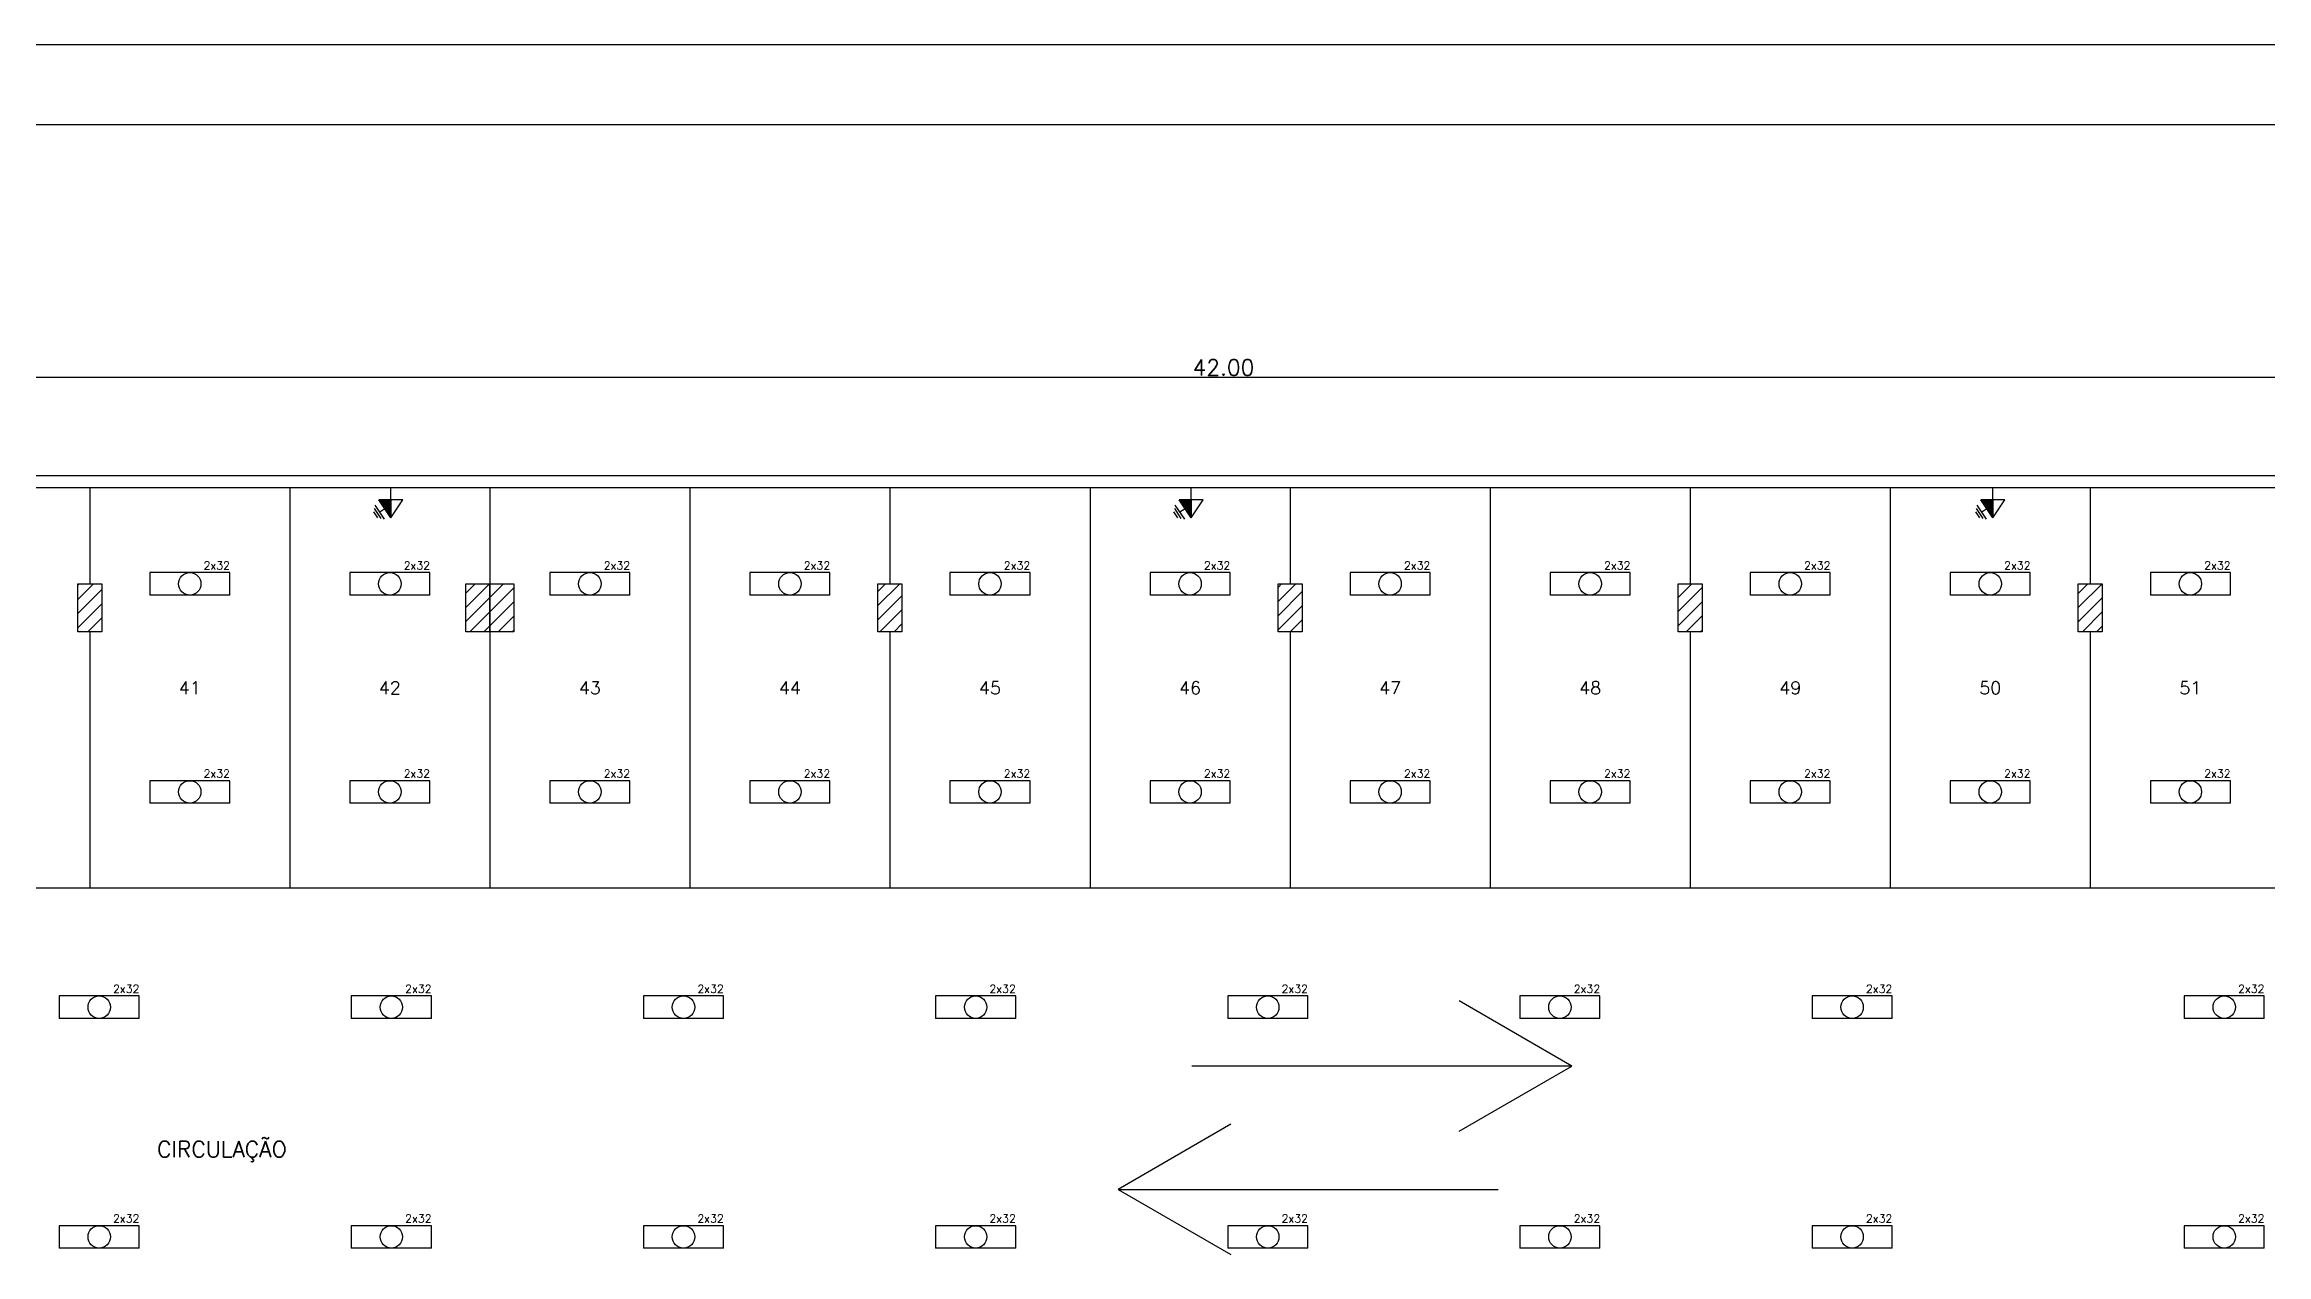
# Model space of a CAD drawing. Header units: millimetres. Extents: x 682 to 1119, y 341 to 434.
# Drawn here: x 710.01 to 737.78, y 410.15 to 425.27 of the extents above; entities that cross this region are included whole.
import ezdxf

# ---------------------------------------------------------------- set-up
doc = ezdxf.new("R2010")
doc.units = ezdxf.units.MM
for name, color, linetype in [('ALV', 6, 'Continuous'), ('AR-COTAS-001-C', 1, 'Continuous'), ('AR-PISO_EM_PLANTA-001-C', 1, 'Continuous'), ('AR-TEXTOS_ALTURA_2_5MM-003C', 3, 'Continuous'), ('hatch', 253, 'Continuous'), ('PENA_2', 2, 'Continuous'), ('PENA_6', 5, 'Continuous')]:
    doc.layers.add(name, color=color, linetype=linetype)
doc.styles.add('R60', font='simplex.shx', dxfattribs={"height": 0.08})
doc.styles.add('ROMANS', font='romans')
doc.dimstyles.new('PADRÃO', dxfattribs={"dimscale": 0.05, "dimtxt": 2, "dimasz": 1, "dimexe": 2, "dimexo": 2, "dimgap": 0.5, "dimtad": 1, "dimzin": 5, "dimdsep": 46, "dimtxsty": 'ROMANS', "dimblk1": 'DOT', "dimblk2": 'DOT', "dimsah": 1, "dimcen": 2.5, "dimdle": 0.2, "dimclrd": 1, "dimclre": 1, "dimclrt": 3, "dimadec": 0, "dimazin": 0, "dimtfac": 1, "dimtix": 1, "dimtmove": 2, "dimatfit": 3, "dimldrblk": 'DOT', "dimfxl": 1, "dimtolj": 1, "dimtzin": 1, "dimarcsym": 0})
pattern_1 = [(45, (707.43386, 379.81149), (-0.08838835, 0.08838835), [])]

# ---------------------------------------------------------------- blocks, each defined once
blk = doc.blocks.new('_DOT')
at = {"color": 0, "linetype": 'ByBlock'}
blk.add_line((-0.5, 0), (-1, 0), dxfattribs=at)
at = {"color": 0, "linetype": 'ByBlock', "const_width": 0.5}
blk.add_lwpolyline([(-0.25, 0, 1), (0.25, 0, 1)], format="xyb", close=True, dxfattribs=at)
blk = doc.blocks.new('*D11')
at = {"layer": 'AR-COTAS-001-C', "color": 1, "linetype": 'ByBlock', "lineweight": -2}
for p, q in [((703.766, 420.081), (703.766, 421.212)), ((745.679, 421.112), (703.816, 421.112)), ((745.729, 419.984), (745.729, 421.212))]:
    blk.add_line(p, q, dxfattribs=at)
at = {"layer": 'DEFPOINTS', "color": 0, "linetype": 'ByBlock'}
for p in [(703.766, 421.112), (703.766, 419.981), (745.729, 419.884)]:
    blk.add_point(p, dxfattribs=at)
at = {"layer": 'AR-COTAS-001-C', "color": 1, "linetype": 'ByBlock', "lineweight": -2, "xscale": 0.05, "yscale": 0.05, "zscale": 0.05, "rotation": 180}
blk.add_blockref('_DOT', (703.766, 421.112), dxfattribs=at)
at = {"layer": 'AR-COTAS-001-C', "color": 1, "linetype": 'ByBlock', "lineweight": -2, "xscale": 0.05, "yscale": 0.05, "zscale": 0.05}
blk.add_blockref('_DOT', (745.729, 421.112), dxfattribs=at)
at = {"layer": 'AR-COTAS-001-C', "color": 3, "linetype": 'ByBlock', "insert": (724.747, 421.237), "char_height": 0.2, "attachment_point": 5, "style": 'ROMANS'}
blk.add_mtext('\\A1;42.00', dxfattribs=at)

msp = doc.modelspace()

# ---------------------------------------------------------------- hatches: boundary and pattern name
at = {"layer": 'AR-COTAS-001-C', "linetype": 'Continuous', "ltscale": 5}
h = msp.add_hatch(dxfattribs=at)
h.set_pattern_fill('ANSI31', color=256, style=0)
h.set_pattern_definition(pattern_1)
h.paths.add_polyline_path([(710.429, 417.934), (710.729, 417.934), (710.729, 418.534), (710.429, 418.534)])
h = msp.add_hatch(dxfattribs=at)
h.set_pattern_fill('ANSI31', color=256, style=0)
h.set_pattern_definition(pattern_1)
h.paths.add_polyline_path([(715.579, 418.534), (715.279, 418.534), (715.279, 417.934), (715.579, 417.934)])
h = msp.add_hatch(dxfattribs=at)
h.set_pattern_fill('ANSI31', color=256, style=0)
h.set_pattern_definition(pattern_1)
h.paths.add_polyline_path([(715.579, 417.934), (715.879, 417.934), (715.879, 418.534), (715.579, 418.534)])
h = msp.add_hatch(dxfattribs=at)
h.set_pattern_fill('ANSI31', color=256, style=0)
h.set_pattern_definition(pattern_1)
h.paths.add_polyline_path([(720.429, 417.934), (720.729, 417.934), (720.729, 418.534), (720.429, 418.534)])
h = msp.add_hatch(dxfattribs=at)
h.set_pattern_fill('ANSI31', color=256, style=0)
h.set_pattern_definition(pattern_1)
h.paths.add_polyline_path([(725.429, 417.934), (725.729, 417.934), (725.729, 418.534), (725.429, 418.534)])
h = msp.add_hatch(dxfattribs=at)
h.set_pattern_fill('ANSI31', color=256, style=0)
h.set_pattern_definition(pattern_1)
h.paths.add_polyline_path([(730.429, 417.934), (730.729, 417.934), (730.729, 418.534), (730.429, 418.534)])
h = msp.add_hatch(dxfattribs=at)
h.set_pattern_fill('ANSI31', color=256, style=0)
h.set_pattern_definition(pattern_1)
h.paths.add_polyline_path([(735.429, 417.934), (735.729, 417.934), (735.729, 418.234), (735.729, 418.534), (735.429, 418.534)])
at = {"layer": 'hatch', "linetype": 'ByBlock', "ltscale": 5}
for points in [[(714.191, 419.584), (714.341, 419.359), (714.341, 419.584)], [(724.191, 419.584), (724.341, 419.359), (724.341, 419.584)], [(734.21, 419.584), (734.36, 419.359), (734.36, 419.584)]]:
    msp.add_hatch(color=256, dxfattribs=at).paths.add_polyline_path(points)

# ---------------------------------------------------------------- linework, layer by layer
at = {"layer": 'ALV'}
for p, q in [((745.729, 419.884), (703.788, 419.884)), ((745.579, 419.734), (703.806, 419.734)), ((710.429, 418.534), (710.729, 418.534)), ((710.429, 417.934), (710.429, 418.534)), ((710.729, 418.534), (710.729, 417.934)), ((715.279, 418.534), (715.579, 418.534)), ((715.279, 417.934), (715.279, 418.534)), ((715.579, 418.534), (715.879, 418.534)), ((715.579, 418.534), (715.579, 417.934)), ((715.579, 417.934), (715.579, 418.534)), ((715.879, 418.534), (715.879, 417.934)), ((720.429, 418.534), (720.729, 418.534)), ((720.429, 417.934), (720.429, 418.534)), ((720.729, 418.534), (720.729, 417.934)), ((725.429, 418.534), (725.729, 418.534)), ((725.429, 417.934), (725.429, 418.534)), ((725.729, 418.534), (725.729, 417.934)), ((730.429, 418.534), (730.729, 418.534)), ((730.429, 417.934), (730.429, 418.534)), ((730.729, 418.534), (730.729, 417.934)), ((735.429, 418.534), (735.729, 418.534)), ((735.429, 417.934), (735.429, 418.534)), ((735.729, 418.534), (735.729, 418.234)), ((735.729, 418.234), (735.729, 417.934)), ((710.729, 417.934), (710.429, 417.934)), ((715.579, 417.934), (715.279, 417.934)), ((715.879, 417.934), (715.579, 417.934)), ((720.729, 417.934), (720.429, 417.934)), ((725.729, 417.934), (725.429, 417.934)), ((730.729, 417.934), (730.429, 417.934)), ((735.729, 417.934), (735.429, 417.934))]:
    msp.add_line(p, q, dxfattribs=at)
at = {"layer": 'AR-PISO_EM_PLANTA-001-C'}
for p, q in [((710.579, 419.734), (710.579, 418.534)), ((713.079, 419.734), (713.079, 414.734)), ((715.579, 419.734), (715.579, 414.734)), ((718.079, 419.734), (718.079, 414.734)), ((720.579, 419.734), (720.579, 418.534)), ((723.079, 419.734), (723.079, 414.734)), ((725.579, 419.734), (725.579, 418.534)), ((728.079, 419.734), (728.079, 414.734)), ((730.579, 419.734), (730.579, 418.534)), ((733.079, 419.734), (733.079, 414.734)), ((735.579, 419.734), (735.579, 418.534)), ((710.579, 417.934), (710.579, 414.734)), ((720.579, 417.934), (720.579, 414.734)), ((725.579, 417.934), (725.579, 414.734)), ((730.579, 417.934), (730.579, 414.734)), ((735.579, 417.934), (735.579, 414.734)), ((729.101, 412.508), (727.692, 413.322)), ((729.101, 412.508), (724.352, 412.508)), ((727.692, 411.695), (729.101, 412.508)), ((724.84, 411.781), (723.431, 410.967)), ((723.431, 410.967), (728.18, 410.967)), ((723.431, 410.967), (724.84, 410.153))]:
    msp.add_line(p, q, dxfattribs=at)
at = {"layer": 'AR-PISO_EM_PLANTA-001-C', "linetype": 'ByBlock', "ltscale": 5}
msp.add_line((704.395, 414.734), (740.579, 414.734), dxfattribs=at)
at = {"layer": 'AR-TEXTOS_ALTURA_2_5MM-003C', "linetype": 'ByBlock', "ltscale": 2}
for p, q in [((714.341, 419.584), (714.191, 419.584)), ((714.341, 419.359), (714.191, 419.584)), ((714.341, 419.584), (714.341, 419.734)), ((714.491, 419.584), (714.341, 419.584)), ((714.341, 419.584), (714.341, 419.359)), ((714.341, 419.359), (714.491, 419.584)), ((724.341, 419.584), (724.191, 419.584)), ((724.341, 419.359), (724.191, 419.584)), ((724.341, 419.584), (724.341, 419.734)), ((724.491, 419.584), (724.341, 419.584)), ((724.341, 419.584), (724.341, 419.359)), ((724.341, 419.359), (724.491, 419.584)), ((734.36, 419.584), (734.21, 419.584)), ((734.36, 419.359), (734.21, 419.584)), ((734.36, 419.584), (734.36, 419.734)), ((734.51, 419.584), (734.36, 419.584)), ((734.36, 419.584), (734.36, 419.359)), ((734.36, 419.359), (734.51, 419.584)), ((714.179, 419.359), (714.129, 419.434)), ((714.221, 419.351), (714.137, 419.475)), ((714.262, 419.342), (714.146, 419.517)), ((714.266, 419.471), (714.204, 419.43)), ((724.178, 419.359), (724.128, 419.434)), ((724.22, 419.351), (724.137, 419.475)), ((724.262, 419.342), (724.145, 419.517)), ((724.266, 419.471), (724.203, 419.43)), ((734.198, 419.359), (734.148, 419.434)), ((734.24, 419.351), (734.157, 419.475)), ((734.281, 419.342), (734.165, 419.517)), ((734.285, 419.471), (734.223, 419.43)), ((711.329, 418.674), (711.329, 418.394)), ((712.329, 418.674), (711.329, 418.674)), ((712.329, 418.394), (712.329, 418.674)), ((713.829, 418.674), (713.829, 418.394)), ((714.829, 418.674), (713.829, 418.674)), ((714.829, 418.394), (714.829, 418.674)), ((716.329, 418.674), (716.329, 418.394)), ((717.329, 418.674), (716.329, 418.674)), ((717.329, 418.394), (717.329, 418.674)), ((718.829, 418.674), (718.829, 418.394)), ((719.829, 418.674), (718.829, 418.674)), ((719.829, 418.394), (719.829, 418.674)), ((721.329, 418.674), (721.329, 418.394)), ((722.329, 418.674), (721.329, 418.674)), ((722.329, 418.394), (722.329, 418.674)), ((723.829, 418.674), (723.829, 418.394)), ((724.829, 418.674), (723.829, 418.674)), ((724.829, 418.394), (724.829, 418.674)), ((726.329, 418.674), (726.329, 418.394)), ((727.329, 418.674), (726.329, 418.674)), ((727.329, 418.394), (727.329, 418.674)), ((728.829, 418.674), (728.829, 418.394)), ((729.829, 418.674), (728.829, 418.674)), ((729.829, 418.394), (729.829, 418.674)), ((731.329, 418.674), (731.329, 418.394)), ((732.329, 418.674), (731.329, 418.674)), ((732.329, 418.394), (732.329, 418.674)), ((733.829, 418.674), (733.829, 418.394)), ((734.829, 418.674), (733.829, 418.674)), ((734.829, 418.394), (734.829, 418.674)), ((736.329, 418.674), (736.329, 418.394)), ((737.329, 418.674), (736.329, 418.674)), ((737.329, 418.394), (737.329, 418.674)), ((712.329, 418.394), (711.329, 418.394)), ((714.829, 418.394), (713.829, 418.394)), ((717.329, 418.394), (716.329, 418.394)), ((719.829, 418.394), (718.829, 418.394)), ((722.329, 418.394), (721.329, 418.394)), ((724.829, 418.394), (723.829, 418.394)), ((727.329, 418.394), (726.329, 418.394)), ((729.829, 418.394), (728.829, 418.394)), ((732.329, 418.394), (731.329, 418.394)), ((734.829, 418.394), (733.829, 418.394)), ((737.329, 418.394), (736.329, 418.394)), ((711.329, 416.074), (711.329, 415.794)), ((712.329, 416.074), (711.329, 416.074)), ((712.329, 415.794), (712.329, 416.074)), ((713.829, 416.074), (713.829, 415.794)), ((714.829, 416.074), (713.829, 416.074)), ((714.829, 415.794), (714.829, 416.074)), ((716.329, 416.074), (716.329, 415.794)), ((717.329, 416.074), (716.329, 416.074)), ((717.329, 415.794), (717.329, 416.074)), ((718.829, 416.074), (718.829, 415.794)), ((719.829, 416.074), (718.829, 416.074)), ((719.829, 415.794), (719.829, 416.074)), ((721.329, 416.074), (721.329, 415.794)), ((722.329, 416.074), (721.329, 416.074)), ((722.329, 415.794), (722.329, 416.074)), ((723.829, 416.074), (723.829, 415.794)), ((724.829, 416.074), (723.829, 416.074)), ((724.829, 415.794), (724.829, 416.074)), ((726.329, 416.074), (726.329, 415.794)), ((727.329, 416.074), (726.329, 416.074)), ((727.329, 415.794), (727.329, 416.074)), ((728.829, 416.074), (728.829, 415.794)), ((729.829, 416.074), (728.829, 416.074)), ((729.829, 415.794), (729.829, 416.074)), ((731.329, 416.074), (731.329, 415.794)), ((732.329, 416.074), (731.329, 416.074)), ((732.329, 415.794), (732.329, 416.074)), ((733.829, 416.074), (733.829, 415.794)), ((734.829, 416.074), (733.829, 416.074)), ((734.829, 415.794), (734.829, 416.074)), ((736.329, 416.074), (736.329, 415.794)), ((737.329, 416.074), (736.329, 416.074)), ((737.329, 415.794), (737.329, 416.074)), ((712.329, 415.794), (711.329, 415.794)), ((714.829, 415.794), (713.829, 415.794)), ((717.329, 415.794), (716.329, 415.794)), ((719.829, 415.794), (718.829, 415.794)), ((722.329, 415.794), (721.329, 415.794)), ((724.829, 415.794), (723.829, 415.794)), ((727.329, 415.794), (726.329, 415.794)), ((729.829, 415.794), (728.829, 415.794)), ((732.329, 415.794), (731.329, 415.794)), ((734.829, 415.794), (733.829, 415.794)), ((737.329, 415.794), (736.329, 415.794)), ((710.198, 413.384), (710.198, 413.104)), ((711.198, 413.384), (710.198, 413.384)), ((711.198, 413.104), (711.198, 413.384)), ((713.848, 413.384), (713.848, 413.104)), ((714.848, 413.384), (713.848, 413.384)), ((714.848, 413.104), (714.848, 413.384)), ((717.499, 413.384), (717.499, 413.104)), ((718.499, 413.384), (717.499, 413.384)), ((718.499, 413.104), (718.499, 413.384)), ((721.15, 413.384), (721.15, 413.104)), ((722.15, 413.384), (721.15, 413.384)), ((722.15, 413.104), (722.15, 413.384)), ((724.8, 413.384), (724.8, 413.104)), ((725.8, 413.384), (724.8, 413.384)), ((725.8, 413.104), (725.8, 413.384)), ((728.451, 413.384), (728.451, 413.104)), ((729.451, 413.384), (728.451, 413.384)), ((729.451, 413.104), (729.451, 413.384)), ((732.102, 413.384), (732.102, 413.104)), ((733.102, 413.384), (732.102, 413.384)), ((733.102, 413.104), (733.102, 413.384)), ((736.753, 413.384), (736.753, 413.104)), ((737.753, 413.384), (736.753, 413.384)), ((737.753, 413.104), (737.753, 413.384)), ((711.198, 413.104), (710.198, 413.104)), ((714.848, 413.104), (713.848, 413.104)), ((718.499, 413.104), (717.499, 413.104)), ((722.15, 413.104), (721.15, 413.104)), ((725.8, 413.104), (724.8, 413.104)), ((729.451, 413.104), (728.451, 413.104)), ((733.102, 413.104), (732.102, 413.104)), ((737.753, 413.104), (736.753, 413.104)), ((710.198, 410.514), (710.198, 410.234)), ((711.198, 410.514), (710.198, 410.514)), ((711.198, 410.234), (711.198, 410.514)), ((713.848, 410.514), (713.848, 410.234)), ((714.848, 410.514), (713.848, 410.514)), ((714.848, 410.234), (714.848, 410.514)), ((717.499, 410.514), (717.499, 410.234)), ((718.499, 410.514), (717.499, 410.514)), ((718.499, 410.234), (718.499, 410.514)), ((721.15, 410.514), (721.15, 410.234)), ((722.15, 410.514), (721.15, 410.514)), ((722.15, 410.234), (722.15, 410.514)), ((724.8, 410.514), (724.8, 410.234)), ((725.8, 410.514), (724.8, 410.514)), ((725.8, 410.234), (725.8, 410.514)), ((728.451, 410.514), (728.451, 410.234)), ((729.451, 410.514), (728.451, 410.514)), ((729.451, 410.234), (729.451, 410.514)), ((732.102, 410.514), (732.102, 410.234)), ((733.102, 410.514), (732.102, 410.514)), ((733.102, 410.234), (733.102, 410.514)), ((736.753, 410.514), (736.753, 410.234)), ((737.753, 410.514), (736.753, 410.514)), ((737.753, 410.234), (737.753, 410.514)), ((711.198, 410.234), (710.198, 410.234)), ((714.848, 410.234), (713.848, 410.234)), ((718.499, 410.234), (717.499, 410.234)), ((722.15, 410.234), (721.15, 410.234)), ((725.8, 410.234), (724.8, 410.234)), ((729.451, 410.234), (728.451, 410.234)), ((733.102, 410.234), (732.102, 410.234)), ((737.753, 410.234), (736.753, 410.234))]:
    msp.add_line(p, q, dxfattribs=at)
for centre in [(711.829, 418.534), (714.329, 418.534), (716.829, 418.534), (719.329, 418.534), (721.829, 418.534), (724.329, 418.534), (726.829, 418.534), (729.329, 418.534), (731.829, 418.534), (734.329, 418.534), (736.829, 418.534), (711.829, 415.934), (714.329, 415.934), (716.829, 415.934), (719.329, 415.934), (721.829, 415.934), (724.329, 415.934), (726.829, 415.934), (729.329, 415.934), (731.829, 415.934), (734.329, 415.934), (736.829, 415.934), (710.698, 413.244), (714.348, 413.244), (717.999, 413.244), (721.65, 413.244), (725.3, 413.244), (728.951, 413.244), (732.602, 413.244), (737.253, 413.244), (710.698, 410.374), (714.348, 410.374), (717.999, 410.374), (721.65, 410.374), (725.3, 410.374), (728.951, 410.374), (732.602, 410.374), (737.253, 410.374)]:
    msp.add_circle(centre, 0.14, dxfattribs=at)
at = {"layer": 'PENA_2'}
msp.add_line((681.672, 425.273), (769.672, 425.273), dxfattribs=at)
at = {"layer": 'PENA_6'}
msp.add_line((684.172, 424.273), (768.672, 424.273), dxfattribs=at)

# ---------------------------------------------------------------- texts
at = {"layer": 'AR-TEXTOS_ALTURA_2_5MM-003C', "linetype": 'ByBlock', "ltscale": 2, "attachment_point": 5, "style": 'R60'}
for s, insert, char_height, width in [('2x32', (712.167, 418.763), 0.1, 3.40664), ('2x32', (714.667, 418.763), 0.1, 3.40664), ('2x32', (717.167, 418.763), 0.1, 3.40664), ('2x32', (719.667, 418.763), 0.1, 3.40664), ('2x32', (722.167, 418.763), 0.1, 3.40664), ('2x32', (724.667, 418.763), 0.1, 3.40664), ('2x32', (727.167, 418.763), 0.1, 3.40664), ('2x32', (729.667, 418.763), 0.1, 3.40664), ('2x32', (732.167, 418.763), 0.1, 3.40664), ('2x32', (734.667, 418.763), 0.1, 3.40664), ('2x32', (737.167, 418.763), 0.1, 3.40664), ('41', (711.829, 417.234), 0.16, 5), ('42', (714.329, 417.234), 0.16, 5), ('43', (716.829, 417.234), 0.16, 5), ('44', (719.329, 417.234), 0.16, 5), ('45', (721.829, 417.234), 0.16, 5), ('46', (724.329, 417.234), 0.16, 5), ('47', (726.829, 417.234), 0.16, 5), ('48', (729.329, 417.234), 0.16, 5), ('49', (731.829, 417.234), 0.16, 5), ('50', (734.329, 417.234), 0.16, 5), ('51', (736.829, 417.234), 0.16, 5), ('2x32', (712.167, 416.163), 0.1, 3.40664), ('2x32', (714.667, 416.163), 0.1, 3.40664), ('2x32', (717.167, 416.163), 0.1, 3.40664), ('2x32', (719.667, 416.163), 0.1, 3.40664), ('2x32', (722.167, 416.163), 0.1, 3.40664), ('2x32', (724.667, 416.163), 0.1, 3.40664), ('2x32', (727.167, 416.163), 0.1, 3.40664), ('2x32', (729.667, 416.163), 0.1, 3.40664), ('2x32', (732.167, 416.163), 0.1, 3.40664), ('2x32', (734.667, 416.163), 0.1, 3.40664), ('2x32', (737.167, 416.163), 0.1, 3.40664), ('2x32', (711.035, 413.473), 0.1, 3.40664), ('2x32', (714.686, 413.473), 0.1, 3.40664), ('2x32', (718.337, 413.473), 0.1, 3.40664), ('2x32', (721.987, 413.473), 0.1, 3.40664), ('2x32', (725.638, 413.473), 0.1, 3.40664), ('2x32', (729.289, 413.473), 0.1, 3.40664), ('2x32', (732.94, 413.473), 0.1, 3.40664), ('2x32', (737.59, 413.473), 0.1, 3.40664), ('CIRCULAÇÃO', (712.231, 411.441), 0.2, 10), ('2x32', (711.035, 410.603), 0.1, 3.40664), ('2x32', (714.686, 410.603), 0.1, 3.40664), ('2x32', (718.337, 410.603), 0.1, 3.40664), ('2x32', (721.987, 410.603), 0.1, 3.40664), ('2x32', (725.638, 410.603), 0.1, 3.40664), ('2x32', (729.289, 410.603), 0.1, 3.40664), ('2x32', (732.94, 410.603), 0.1, 3.40664), ('2x32', (737.59, 410.603), 0.1, 3.40664)]:
    msp.add_mtext(s, dxfattribs=dict(at, insert=insert, char_height=char_height, width=width))

# ---------------------------------------------------------------- dimensions: what is measured, and where the dimension line sits
at = {"layer": 'AR-COTAS-001-C', "linetype": 'ByBlock', "ltscale": 2}
dim = msp.add_linear_dim(base=(703.766, 421.112), p1=(745.729, 419.884), p2=(703.766, 419.981), text='42.00', dimstyle='PADRÃO', override={"dimtxt": 4}, dxfattribs=at)
dim.commit()
dim.dimension.update_dxf_attribs({"geometry": '*D11', "text_midpoint": (724.747, 421.237)})

doc.saveas('drawing.dxf')
